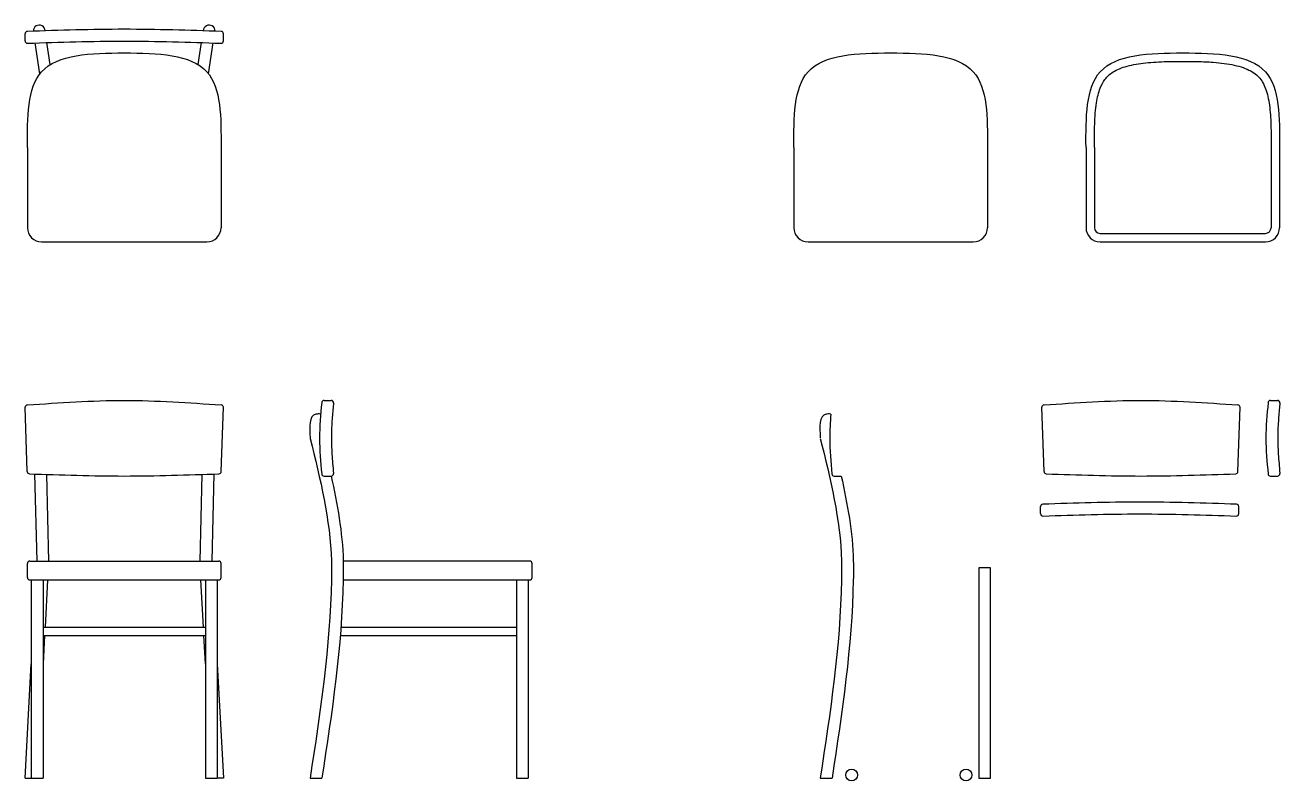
# Model space of a CAD drawing. Header units: inches. Extents: x 239 to 827, y 5 to 226.
# Drawn here: x 239.4 to 505.1, y 32.8 to 192.8 of the extents above; entities that cross this region are included whole.
import ezdxf

# ---------------------------------------------------------------- set-up
doc = ezdxf.new("R2010")
doc.units = ezdxf.units.IN
doc.header["$MEASUREMENT"] = 0

msp = doc.modelspace()

# ---------------------------------------------------------------- linework, layer by layer
for p, q in [((241.12, 191.47), (241.12, 191.47)), ((279.6, 191.47), (279.6, 191.47)), ((239.36, 189.43), (239.36, 190.93)), ((242.51, 182.44), (241.5, 188.98)), ((244.7, 184.39), (244, 189.06)), ((276.03, 184.39), (276.73, 189.06)), ((278.22, 182.44), (279.22, 188.98)), ((281.36, 189.43), (281.36, 190.93)), ((239.86, 166.87), (239.86, 149.87)), ((280.86, 166.87), (280.86, 149.87)), ((402.18, 166.87), (402.18, 149.87)), ((443.18, 166.87), (443.18, 149.87)), ((464.05, 166.87), (464.05, 149.87)), ((465.85, 166.87), (465.85, 149.87)), ((503.25, 166.87), (503.25, 149.87)), ((505.05, 166.87), (505.05, 149.87)), ((242.86, 146.87), (277.86, 146.87)), ((405.18, 146.87), (440.18, 146.87)), ((467.05, 148.67), (502.05, 148.67)), ((467.05, 146.87), (502.05, 146.87)), ((239.83, 98.25), (239.36, 111.84)), ((280.9, 98.25), (281.36, 111.84)), ((302.68, 113.3), (304.19, 113.3)), ((455.16, 98.25), (454.69, 111.84)), ((496.23, 98.25), (496.69, 111.84)), ((503.11, 113.3), (504.62, 113.3)), ((241.39, 97.73), (241.83, 79.3)), ((243.91, 97.64), (244.33, 79.3)), ((276.82, 97.64), (276.4, 79.3)), ((279.33, 97.73), (278.9, 79.3)), ((302.68, 97.3), (304.19, 97.3)), ((410.72, 97.3), (412.23, 97.3)), ((503.11, 97.3), (504.62, 97.3)), ((454.42, 89.33), (454.42, 90.83)), ((496.42, 89.33), (496.42, 90.83)), ((239.86, 75.8), (239.86, 78.8)), ((240.36, 79.3), (280.36, 79.3)), ((280.86, 75.8), (280.86, 78.8)), ((346.23, 79.3), (306.73, 79.3)), ((346.73, 75.8), (346.73, 78.8)), ((240.36, 75.3), (280.36, 75.3)), ((240.66, 75.3), (240.66, 33.3)), ((243.16, 75.3), (243.16, 33.3)), ((244.11, 75.3), (243.58, 65.3)), ((277.15, 65.3), (276.61, 75.3)), ((277.56, 75.3), (277.56, 33.3)), ((280.06, 75.3), (280.06, 33.3)), ((306.73, 75.3), (346.23, 75.3)), ((343.43, 75.3), (343.43, 33.3)), ((345.93, 75.3), (345.93, 33.3)), ((243.16, 65.3), (277.56, 65.3)), ((306.25, 65.3), (343.43, 65.3)), ((243.16, 63.5), (277.56, 63.5)), ((243.48, 63.5), (243.16, 57.57)), ((277.56, 57.57), (277.25, 63.5)), ((306.11, 63.5), (343.43, 63.5)), ((239.36, 33.3), (240.66, 57.56)), ((280.06, 57.56), (281.36, 33.3)), ((239.36, 33.3), (240.66, 33.3)), ((240.66, 33.3), (243.16, 33.3)), ((277.56, 33.3), (280.06, 33.3)), ((281.36, 33.3), (280.06, 33.3)), ((299.73, 33.3), (302.23, 33.3)), ((343.43, 33.3), (345.93, 33.3)), ((407.77, 33.3), (410.27, 33.3))]:
    msp.add_line(p, q)
at = {"lineweight": -3}
msp.add_lwpolyline([(441.35, 33.3), (443.85, 33.3), (443.85, 77.87), (441.35, 77.87), (441.35, 33.3)], dxfattribs=at)
for centre in [(414.4, 34), (438.64, 34)]:
    msp.add_circle(centre, 1.25)
for centre, radius, start, end in [((239.86, 190.93), 0.5, 91.8708, 180), ((242.37, 191.51), 1.25, 1.6346, 181.7071), ((278.35, 191.51), 1.25, 358.2929, 178.3654), ((280.86, 190.93), 0.5, 360, 88.1292), ((239.86, 189.43), 0.5, 180, 271.8792), ((280.86, 189.43), 0.5, 268.1208, 360), ((242.86, 149.87), 3, 180, 270), ((277.86, 149.87), 3, 270, 0), ((405.18, 149.87), 3, 180, 270), ((440.18, 149.87), 3, 270, 0), ((467.05, 149.87), 3, 180, 270), ((467.05, 149.87), 1.2, 180, 270), ((502.05, 149.87), 3, 270, 0), ((502.05, 149.87), 1.2, 270, 0), ((239.86, 111.84), 0.5, 94.0836, 180), ((280.86, 111.84), 0.5, 360, 85.9164), ((302.68, 112.8), 0.5, 90, 174.6613), ((304.19, 112.8), 0.5, 354.6525, 90), ((455.19, 111.84), 0.5, 94.0836, 180), ((496.19, 111.84), 0.5, 360, 85.9164), ((503.11, 112.8), 0.5, 90, 174.6613), ((504.62, 112.8), 0.5, 354.6525, 90), ((300.23, 105.38), 0.5, 183.5143, 193.9302), ((240.33, 98.27), 0.5, 181.9653, 267.9588), ((280.4, 98.27), 0.5, 272.0412, 358.0347), ((302.68, 97.8), 0.5, 185.3387, 270), ((304.19, 97.8), 0.5, 270, 5.3476), ((410.72, 97.8), 0.5, 185.3387, 270), ((455.66, 98.27), 0.5, 181.9653, 267.9588), ((495.73, 98.27), 0.5, 272.0412, 358.0347), ((503.11, 97.8), 0.5, 185.3387, 270), ((504.62, 97.8), 0.5, 270, 5.3476), ((454.92, 90.83), 0.5, 91.8708, 180), ((495.92, 90.83), 0.5, 360, 88.1292), ((454.92, 89.33), 0.5, 180, 271.8792), ((495.92, 89.33), 0.5, 268.1208, 360), ((240.36, 78.8), 0.5, 90, 180), ((280.36, 78.8), 0.5, 0, 90), ((346.23, 78.8), 0.5, 0, 90), ((240.36, 75.8), 0.5, 180, 270), ((280.36, 75.8), 0.5, 270, 0), ((346.23, 75.8), 0.5, 270, 0)]:
    msp.add_arc(centre, radius, start, end)
for points in [[(280.88, 191.43), (274.04, 191.65), (260.36, 192.09), (246.69, 191.65), (239.85, 191.43)], [(239.88, 188.93), (246.71, 189.15), (260.36, 189.59), (274.02, 189.15), (280.85, 188.93)], [(239.83, 112.34), (246.67, 112.82), (260.36, 113.78), (274.05, 112.82), (280.9, 112.34)], [(302.19, 112.85), (301.95, 110.33), (301.51, 105.3), (301.95, 100.27), (302.19, 97.76)], [(455.16, 112.34), (462, 112.82), (475.69, 113.78), (489.38, 112.82), (496.23, 112.34)], [(502.61, 112.85), (502.38, 110.33), (501.93, 105.3), (502.38, 100.27), (502.61, 97.76)], [(240.31, 97.77), (247, 97.53), (260.36, 97.07), (273.73, 97.53), (280.42, 97.77)], [(455.64, 97.77), (462.32, 97.53), (475.69, 97.07), (489.06, 97.53), (495.74, 97.77)], [(495.94, 91.33), (489.1, 91.55), (475.42, 91.99), (461.74, 91.55), (454.9, 91.33)], [(454.94, 88.83), (461.76, 89.05), (475.42, 89.49), (489.08, 89.05), (495.9, 88.83)]]:
    msp.add_open_spline(points, degree=3)
for points in [[(239.86, 166.87), (242.86, 182.87), (260.36, 186.87), (277.86, 182.87), (280.86, 166.87)], [(402.18, 166.87), (405.18, 182.87), (422.68, 186.87), (440.18, 182.87), (443.18, 166.87)], [(464.05, 166.87), (467.05, 182.87), (484.55, 186.87), (502.05, 182.87), (505.05, 166.87)]]:
    msp.add_spline(points, degree=3)
for points, knots in [([(465.85, 166.87), (465.85, 167.42), (465.85, 167.97), (465.85, 169.6), (465.86, 170.67), (465.94, 173.34), (466.05, 174.89), (466.45, 177.46), (466.72, 178.51), (467.34, 180.11), (467.66, 180.72), (468.28, 181.55), (468.53, 181.84), (469.11, 182.37), (469.44, 182.61), (470.62, 183.35), (471.63, 183.76), (473.96, 184.4), (475.27, 184.63), (478.11, 184.92), (479.62, 185), (482.16, 185.06), (483.16, 185.07), (485.33, 185.07), (486.5, 185.07), (488.79, 185.02), (489.91, 184.98), (492.6, 184.78), (494.11, 184.59), (496.8, 183.99), (497.98, 183.58), (499.38, 182.8), (499.79, 182.53), (500.49, 181.92), (500.79, 181.61), (501.33, 180.87), (501.57, 180.46), (502.21, 179.09), (502.53, 178), (502.97, 175.52), (503.1, 174.15), (503.24, 171.24), (503.25, 169.7), (503.25, 167.72), (503.25, 167.3), (503.25, 166.87)], [0, 0, 0, 0, 1.421165, 1.421165, 4.263494, 4.263494, 8.745792, 8.745792, 12.503237, 12.503237, 15.411498, 15.411498, 17.225862, 17.225862, 19.040226, 19.040226, 23.13758, 23.13758, 27.234935, 27.234935, 31.332289, 31.332289, 33.90161, 33.90161, 36.890707, 36.890707, 39.879805, 39.879805, 44.351118, 44.351118, 48.82243, 48.82243, 50.963582, 50.963582, 53.040583, 53.040583, 55.117585, 55.117585, 59.201269, 59.201269, 63.284953, 63.284953, 67.368636, 67.368636, 68.460287, 68.460287, 68.460287, 68.460287]), ([(304.69, 112.76), (304.65, 112.3), (304.6, 111.84), (304.46, 110.27), (304.37, 109.17), (304.27, 107.33), (304.24, 106.59), (304.22, 105.2), (304.23, 104.56), (304.27, 103.26), (304.31, 102.6), (304.43, 100.62), (304.56, 99.28), (304.69, 97.89), (304.69, 97.87), (304.69, 97.85)], [0.314214, 0.314214, 0.314214, 0.314214, 1.695703, 1.695703, 5.08711, 5.08711, 7.433923, 7.433923, 9.488534, 9.488534, 11.543146, 11.543146, 15.652369, 15.652369, 15.717005, 15.717005, 15.717005, 15.717005]), ([(505.11, 112.76), (505.07, 112.3), (505.03, 111.84), (504.89, 110.27), (504.8, 109.17), (504.7, 107.33), (504.67, 106.59), (504.65, 105.2), (504.66, 104.56), (504.7, 103.26), (504.73, 102.6), (504.86, 100.62), (504.98, 99.28), (505.11, 97.89), (505.11, 97.87), (505.11, 97.85)], [0.314214, 0.314214, 0.314214, 0.314214, 1.695703, 1.695703, 5.08711, 5.08711, 7.433923, 7.433923, 9.488534, 9.488534, 11.543146, 11.543146, 15.652369, 15.652369, 15.717005, 15.717005, 15.717005, 15.717005]), ([(301.97, 110.42), (301.62, 110.44), (299.42, 110.54), (299.58, 107.73), (299.73, 105.35)], [0, 0, 0, 0, 1.002972, 6.213424, 6.213424, 6.213424, 6.213424]), ([(410.01, 110.42), (409.66, 110.44), (407.46, 110.54), (407.62, 107.73), (407.77, 105.35)], [0, 0, 0, 0, 1.002972, 6.213424, 6.213424, 6.213424, 6.213424]), ([(410.01, 110.42), (409.87, 108.72), (409.62, 104.49), (409.99, 100.27), (410.23, 97.76)], [2.884469, 2.884469, 2.884469, 2.884469, 8.01561, 15.576856, 15.576856, 15.576856, 15.576856]), ([(299.74, 105.26), (301.87, 96.66), (304.32, 86.76), (304.16, 62.54), (301.84, 47.26), (299.73, 33.3)], [0.045184, 0.045184, 0.045184, 0.045184, 26.38655, 30.38655, 72.626933, 72.626933, 72.626933, 72.626933]), ([(407.78, 105.26), (409.91, 96.66), (412.36, 86.76), (412.2, 62.54), (409.88, 47.26), (407.77, 33.3)], [0.045184, 0.045184, 0.045184, 0.045184, 26.38655, 30.38655, 72.626933, 72.626933, 72.626933, 72.626933]), ([(304.16, 97.3), (305.5, 91.35), (306.81, 84.05), (306.66, 62.54), (304.34, 47.26), (302.23, 33.3)], [8.167549, 8.167549, 8.167549, 8.167549, 26.38655, 30.38655, 72.626933, 72.626933, 72.626933, 72.626933]), ([(412.2, 97.3), (413.54, 91.35), (414.85, 84.05), (414.7, 62.54), (412.38, 47.26), (410.27, 33.3)], [8.167549, 8.167549, 8.167549, 8.167549, 26.38655, 30.38655, 72.626933, 72.626933, 72.626933, 72.626933])]:
    msp.add_open_spline(points, degree=3, knots=knots)

doc.saveas('drawing.dxf')
